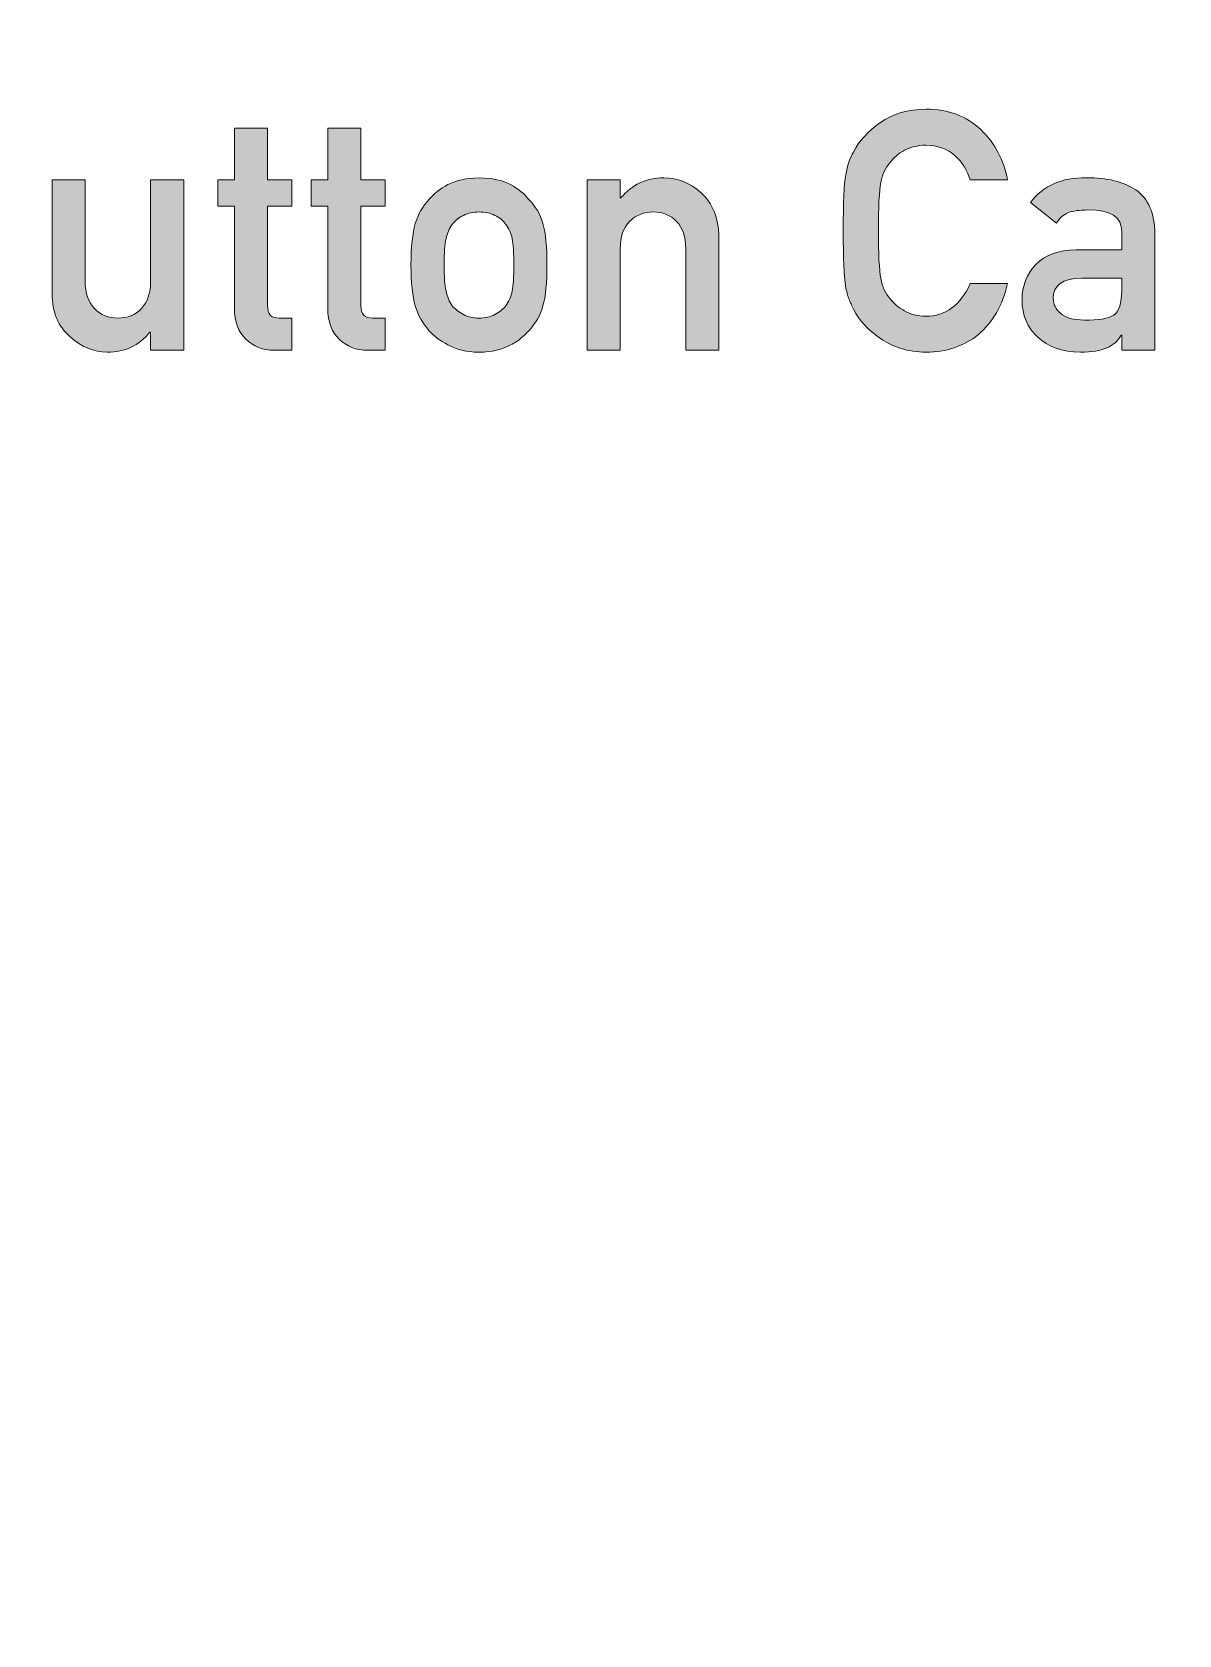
# Model space of a CAD drawing. Header units: inches. Extents: x -8 to 219, y 60 to 237.
# Drawn here: x 33.05 to 47.5, y 80.19 to 100.38 of the extents above; entities that cross this region are included whole.
import ezdxf

# ---------------------------------------------------------------- set-up
doc = ezdxf.new("R2010")
doc.units = ezdxf.units.IN
doc.header["$MEASUREMENT"] = 0
doc.layers.add('Ebene 1', color=7, linetype='Continuous')

# ---------------------------------------------------------------- blocks, each defined once
blk = doc.blocks.new('block 193')
at = {"layer": 'Ebene 1', "lineweight": 0}
blk.add_open_spline([(33.3, 98.516), (33.3, 98.516), (33.717, 98.516), (33.717, 98.516), (33.717, 98.516), (33.717, 97.237), (33.717, 97.237), (33.717, 97.092), (33.756, 96.979), (33.835, 96.898), (33.913, 96.816), (34.012, 96.776), (34.132, 96.776), (34.252, 96.776), (34.35, 96.816), (34.426, 96.898), (34.504, 96.979), (34.542, 97.092), (34.542, 97.237), (34.542, 97.237), (34.542, 98.516), (34.542, 98.516), (34.542, 98.516), (34.959, 98.516), (34.959, 98.516), (34.959, 98.516), (34.959, 96.371), (34.959, 96.371), (34.959, 96.371), (34.542, 96.371), (34.542, 96.371), (34.542, 96.371), (34.542, 96.6), (34.542, 96.6), (34.542, 96.6), (34.534, 96.6), (34.534, 96.6), (34.397, 96.431), (34.218, 96.346), (33.996, 96.346), (33.824, 96.349), (33.669, 96.413), (33.53, 96.54), (33.379, 96.664), (33.303, 96.846), (33.3, 97.089), (33.3, 97.089), (33.3, 98.516), (33.3, 98.516)], degree=3, knots=[0, 0, 0, 0, 1, 1, 1, 2, 2, 2, 3, 3, 3, 4, 4, 4, 5, 5, 5, 6, 6, 6, 7, 7, 7, 8, 8, 8, 9, 9, 9, 10, 10, 10, 11, 11, 11, 12, 12, 12, 13, 13, 13, 14, 14, 14, 15, 15, 15, 16, 16, 16, 16], dxfattribs=at)
blk = doc.blocks.new('block 194')
at = {"layer": 'Ebene 1'}
h = blk.add_hatch(color=112, dxfattribs=at)
h.dxf.hatch_style = 2
edge = h.paths.add_edge_path()
edge.add_spline(control_points=[(33.3, 98.516), (33.3, 98.516), (33.717, 98.516), (33.717, 98.516), (33.717, 98.516), (33.717, 97.237), (33.717, 97.237), (33.717, 97.092), (33.756, 96.979), (33.835, 96.898), (33.913, 96.816), (34.012, 96.776), (34.132, 96.776), (34.252, 96.776), (34.35, 96.816), (34.426, 96.898), (34.504, 96.979), (34.542, 97.092), (34.542, 97.237), (34.542, 97.237), (34.542, 98.516), (34.542, 98.516), (34.542, 98.516), (34.959, 98.516), (34.959, 98.516), (34.959, 98.516), (34.959, 96.371), (34.959, 96.371), (34.959, 96.371), (34.542, 96.371), (34.542, 96.371), (34.542, 96.371), (34.542, 96.6), (34.542, 96.6), (34.542, 96.6), (34.534, 96.6), (34.534, 96.6), (34.397, 96.431), (34.218, 96.346), (33.996, 96.346), (33.824, 96.349), (33.669, 96.413), (33.53, 96.54), (33.379, 96.664), (33.303, 96.846), (33.3, 97.089), (33.3, 97.089), (33.3, 98.516), (33.3, 98.516)], knot_values=[0, 0, 0, 0, 1, 1, 1, 2, 2, 2, 3, 3, 3, 4, 4, 4, 5, 5, 5, 6, 6, 6, 7, 7, 7, 8, 8, 8, 9, 9, 9, 10, 10, 10, 11, 11, 11, 12, 12, 12, 13, 13, 13, 14, 14, 14, 15, 15, 15, 16, 16, 16, 16], degree=3, periodic=1)
at = {"layer": 'Ebene 1', "lineweight": 0}
blk.add_open_spline([(33.3, 98.516), (33.3, 98.516), (33.717, 98.516), (33.717, 98.516), (33.717, 98.516), (33.717, 97.237), (33.717, 97.237), (33.717, 97.092), (33.756, 96.979), (33.835, 96.898), (33.913, 96.816), (34.012, 96.776), (34.132, 96.776), (34.252, 96.776), (34.35, 96.816), (34.426, 96.898), (34.504, 96.979), (34.542, 97.092), (34.542, 97.237), (34.542, 97.237), (34.542, 98.516), (34.542, 98.516), (34.542, 98.516), (34.959, 98.516), (34.959, 98.516), (34.959, 98.516), (34.959, 96.371), (34.959, 96.371), (34.959, 96.371), (34.542, 96.371), (34.542, 96.371), (34.542, 96.371), (34.542, 96.6), (34.542, 96.6), (34.542, 96.6), (34.534, 96.6), (34.534, 96.6), (34.397, 96.431), (34.218, 96.346), (33.996, 96.346), (33.824, 96.349), (33.669, 96.413), (33.53, 96.54), (33.379, 96.664), (33.303, 96.846), (33.3, 97.089), (33.3, 97.089), (33.3, 98.516), (33.3, 98.516)], degree=3, knots=[0, 0, 0, 0, 1, 1, 1, 2, 2, 2, 3, 3, 3, 4, 4, 4, 5, 5, 5, 6, 6, 6, 7, 7, 7, 8, 8, 8, 9, 9, 9, 10, 10, 10, 11, 11, 11, 12, 12, 12, 13, 13, 13, 14, 14, 14, 15, 15, 15, 16, 16, 16, 16], dxfattribs=at)
blk = doc.blocks.new('block 195')
at = {"layer": 'Ebene 1', "lineweight": 0}
blk.add_open_spline([(35.599, 99.17), (35.599, 99.17), (36.016, 99.17), (36.016, 99.17), (36.016, 99.17), (36.016, 98.516), (36.016, 98.516), (36.016, 98.516), (36.32, 98.516), (36.32, 98.516), (36.32, 98.516), (36.32, 98.186), (36.32, 98.186), (36.32, 98.186), (36.016, 98.186), (36.016, 98.186), (36.016, 98.186), (36.016, 96.935), (36.016, 96.935), (36.013, 96.826), (36.062, 96.773), (36.164, 96.776), (36.164, 96.776), (36.32, 96.776), (36.32, 96.776), (36.32, 96.776), (36.32, 96.371), (36.32, 96.371), (36.32, 96.371), (36.102, 96.371), (36.102, 96.371), (35.956, 96.371), (35.836, 96.418), (35.743, 96.511), (35.647, 96.601), (35.599, 96.73), (35.599, 96.899), (35.599, 96.899), (35.599, 98.186), (35.599, 98.186), (35.599, 98.186), (35.389, 98.186), (35.389, 98.186), (35.389, 98.186), (35.389, 98.516), (35.389, 98.516), (35.389, 98.516), (35.599, 98.516), (35.599, 98.516), (35.599, 98.516), (35.599, 99.17), (35.599, 99.17)], degree=3, knots=[0, 0, 0, 0, 1, 1, 1, 2, 2, 2, 3, 3, 3, 4, 4, 4, 5, 5, 5, 6, 6, 6, 7, 7, 7, 8, 8, 8, 9, 9, 9, 10, 10, 10, 11, 11, 11, 12, 12, 12, 13, 13, 13, 14, 14, 14, 15, 15, 15, 16, 16, 16, 17, 17, 17, 17], dxfattribs=at)
blk = doc.blocks.new('block 196')
at = {"layer": 'Ebene 1'}
h = blk.add_hatch(color=112, dxfattribs=at)
h.dxf.hatch_style = 2
edge = h.paths.add_edge_path()
edge.add_spline(control_points=[(35.599, 99.17), (35.599, 99.17), (36.016, 99.17), (36.016, 99.17), (36.016, 99.17), (36.016, 98.516), (36.016, 98.516), (36.016, 98.516), (36.32, 98.516), (36.32, 98.516), (36.32, 98.516), (36.32, 98.186), (36.32, 98.186), (36.32, 98.186), (36.016, 98.186), (36.016, 98.186), (36.016, 98.186), (36.016, 96.935), (36.016, 96.935), (36.013, 96.826), (36.062, 96.773), (36.164, 96.776), (36.164, 96.776), (36.32, 96.776), (36.32, 96.776), (36.32, 96.776), (36.32, 96.371), (36.32, 96.371), (36.32, 96.371), (36.102, 96.371), (36.102, 96.371), (35.956, 96.371), (35.836, 96.418), (35.743, 96.511), (35.647, 96.601), (35.599, 96.73), (35.599, 96.899), (35.599, 96.899), (35.599, 98.186), (35.599, 98.186), (35.599, 98.186), (35.389, 98.186), (35.389, 98.186), (35.389, 98.186), (35.389, 98.516), (35.389, 98.516), (35.389, 98.516), (35.599, 98.516), (35.599, 98.516), (35.599, 98.516), (35.599, 99.17), (35.599, 99.17)], knot_values=[0, 0, 0, 0, 1, 1, 1, 2, 2, 2, 3, 3, 3, 4, 4, 4, 5, 5, 5, 6, 6, 6, 7, 7, 7, 8, 8, 8, 9, 9, 9, 10, 10, 10, 11, 11, 11, 12, 12, 12, 13, 13, 13, 14, 14, 14, 15, 15, 15, 16, 16, 16, 17, 17, 17, 17], degree=3, periodic=1)
at = {"layer": 'Ebene 1', "lineweight": 0}
blk.add_open_spline([(35.599, 99.17), (35.599, 99.17), (36.016, 99.17), (36.016, 99.17), (36.016, 99.17), (36.016, 98.516), (36.016, 98.516), (36.016, 98.516), (36.32, 98.516), (36.32, 98.516), (36.32, 98.516), (36.32, 98.186), (36.32, 98.186), (36.32, 98.186), (36.016, 98.186), (36.016, 98.186), (36.016, 98.186), (36.016, 96.935), (36.016, 96.935), (36.013, 96.826), (36.062, 96.773), (36.164, 96.776), (36.164, 96.776), (36.32, 96.776), (36.32, 96.776), (36.32, 96.776), (36.32, 96.371), (36.32, 96.371), (36.32, 96.371), (36.102, 96.371), (36.102, 96.371), (35.956, 96.371), (35.836, 96.418), (35.743, 96.511), (35.647, 96.601), (35.599, 96.73), (35.599, 96.899), (35.599, 96.899), (35.599, 98.186), (35.599, 98.186), (35.599, 98.186), (35.389, 98.186), (35.389, 98.186), (35.389, 98.186), (35.389, 98.516), (35.389, 98.516), (35.389, 98.516), (35.599, 98.516), (35.599, 98.516), (35.599, 98.516), (35.599, 99.17), (35.599, 99.17)], degree=3, knots=[0, 0, 0, 0, 1, 1, 1, 2, 2, 2, 3, 3, 3, 4, 4, 4, 5, 5, 5, 6, 6, 6, 7, 7, 7, 8, 8, 8, 9, 9, 9, 10, 10, 10, 11, 11, 11, 12, 12, 12, 13, 13, 13, 14, 14, 14, 15, 15, 15, 16, 16, 16, 17, 17, 17, 17], dxfattribs=at)
blk = doc.blocks.new('block 197')
at = {"layer": 'Ebene 1', "lineweight": 0}
blk.add_open_spline([(36.775, 99.17), (36.775, 99.17), (37.192, 99.17), (37.192, 99.17), (37.192, 99.17), (37.192, 98.516), (37.192, 98.516), (37.192, 98.516), (37.496, 98.516), (37.496, 98.516), (37.496, 98.516), (37.496, 98.186), (37.496, 98.186), (37.496, 98.186), (37.192, 98.186), (37.192, 98.186), (37.192, 98.186), (37.192, 96.935), (37.192, 96.935), (37.189, 96.826), (37.239, 96.773), (37.34, 96.776), (37.34, 96.776), (37.496, 96.776), (37.496, 96.776), (37.496, 96.776), (37.496, 96.371), (37.496, 96.371), (37.496, 96.371), (37.278, 96.371), (37.278, 96.371), (37.132, 96.371), (37.012, 96.418), (36.919, 96.511), (36.823, 96.601), (36.775, 96.73), (36.775, 96.899), (36.775, 96.899), (36.775, 98.186), (36.775, 98.186), (36.775, 98.186), (36.565, 98.186), (36.565, 98.186), (36.565, 98.186), (36.565, 98.516), (36.565, 98.516), (36.565, 98.516), (36.775, 98.516), (36.775, 98.516), (36.775, 98.516), (36.775, 99.17), (36.775, 99.17)], degree=3, knots=[0, 0, 0, 0, 1, 1, 1, 2, 2, 2, 3, 3, 3, 4, 4, 4, 5, 5, 5, 6, 6, 6, 7, 7, 7, 8, 8, 8, 9, 9, 9, 10, 10, 10, 11, 11, 11, 12, 12, 12, 13, 13, 13, 14, 14, 14, 15, 15, 15, 16, 16, 16, 17, 17, 17, 17], dxfattribs=at)
blk = doc.blocks.new('block 198')
at = {"layer": 'Ebene 1'}
h = blk.add_hatch(color=112, dxfattribs=at)
h.dxf.hatch_style = 2
edge = h.paths.add_edge_path()
edge.add_spline(control_points=[(36.775, 99.17), (36.775, 99.17), (37.192, 99.17), (37.192, 99.17), (37.192, 99.17), (37.192, 98.516), (37.192, 98.516), (37.192, 98.516), (37.496, 98.516), (37.496, 98.516), (37.496, 98.516), (37.496, 98.186), (37.496, 98.186), (37.496, 98.186), (37.192, 98.186), (37.192, 98.186), (37.192, 98.186), (37.192, 96.935), (37.192, 96.935), (37.189, 96.826), (37.239, 96.773), (37.34, 96.776), (37.34, 96.776), (37.496, 96.776), (37.496, 96.776), (37.496, 96.776), (37.496, 96.371), (37.496, 96.371), (37.496, 96.371), (37.278, 96.371), (37.278, 96.371), (37.132, 96.371), (37.012, 96.418), (36.919, 96.511), (36.823, 96.601), (36.775, 96.73), (36.775, 96.899), (36.775, 96.899), (36.775, 98.186), (36.775, 98.186), (36.775, 98.186), (36.565, 98.186), (36.565, 98.186), (36.565, 98.186), (36.565, 98.516), (36.565, 98.516), (36.565, 98.516), (36.775, 98.516), (36.775, 98.516), (36.775, 98.516), (36.775, 99.17), (36.775, 99.17)], knot_values=[0, 0, 0, 0, 1, 1, 1, 2, 2, 2, 3, 3, 3, 4, 4, 4, 5, 5, 5, 6, 6, 6, 7, 7, 7, 8, 8, 8, 9, 9, 9, 10, 10, 10, 11, 11, 11, 12, 12, 12, 13, 13, 13, 14, 14, 14, 15, 15, 15, 16, 16, 16, 17, 17, 17, 17], degree=3, periodic=1)
at = {"layer": 'Ebene 1', "lineweight": 0}
blk.add_open_spline([(36.775, 99.17), (36.775, 99.17), (37.192, 99.17), (37.192, 99.17), (37.192, 99.17), (37.192, 98.516), (37.192, 98.516), (37.192, 98.516), (37.496, 98.516), (37.496, 98.516), (37.496, 98.516), (37.496, 98.186), (37.496, 98.186), (37.496, 98.186), (37.192, 98.186), (37.192, 98.186), (37.192, 98.186), (37.192, 96.935), (37.192, 96.935), (37.189, 96.826), (37.239, 96.773), (37.34, 96.776), (37.34, 96.776), (37.496, 96.776), (37.496, 96.776), (37.496, 96.776), (37.496, 96.371), (37.496, 96.371), (37.496, 96.371), (37.278, 96.371), (37.278, 96.371), (37.132, 96.371), (37.012, 96.418), (36.919, 96.511), (36.823, 96.601), (36.775, 96.73), (36.775, 96.899), (36.775, 96.899), (36.775, 98.186), (36.775, 98.186), (36.775, 98.186), (36.565, 98.186), (36.565, 98.186), (36.565, 98.186), (36.565, 98.516), (36.565, 98.516), (36.565, 98.516), (36.775, 98.516), (36.775, 98.516), (36.775, 98.516), (36.775, 99.17), (36.775, 99.17)], degree=3, knots=[0, 0, 0, 0, 1, 1, 1, 2, 2, 2, 3, 3, 3, 4, 4, 4, 5, 5, 5, 6, 6, 6, 7, 7, 7, 8, 8, 8, 9, 9, 9, 10, 10, 10, 11, 11, 11, 12, 12, 12, 13, 13, 13, 14, 14, 14, 15, 15, 15, 16, 16, 16, 17, 17, 17, 17], dxfattribs=at)
blk = doc.blocks.new('block 199')
at = {"layer": 'Ebene 1', "lineweight": 0}
blk.add_open_spline([(37.823, 97.446), (37.823, 97.672), (37.841, 97.846), (37.877, 97.967), (37.914, 98.086), (37.972, 98.186), (38.049, 98.268), (38.106, 98.339), (38.186, 98.403), (38.289, 98.459), (38.391, 98.512), (38.521, 98.54), (38.68, 98.543), (38.844, 98.54), (38.977, 98.512), (39.078, 98.458), (39.178, 98.402), (39.256, 98.338), (39.31, 98.266), (39.393, 98.185), (39.451, 98.085), (39.486, 97.966), (39.519, 97.845), (39.536, 97.672), (39.536, 97.446), (39.536, 97.22), (39.519, 97.047), (39.486, 96.929), (39.451, 96.81), (39.392, 96.708), (39.31, 96.621), (39.283, 96.589), (39.25, 96.558), (39.212, 96.528), (39.177, 96.493), (39.132, 96.464), (39.078, 96.439), (38.976, 96.38), (38.843, 96.349), (38.679, 96.346), (38.52, 96.349), (38.39, 96.38), (38.289, 96.439), (38.186, 96.493), (38.106, 96.553), (38.049, 96.621), (37.972, 96.708), (37.914, 96.81), (37.877, 96.929), (37.841, 97.047), (37.823, 97.22), (37.823, 97.446)], degree=3, knots=[0, 0, 0, 0, 1, 1, 1, 2, 2, 2, 3, 3, 3, 4, 4, 4, 5, 5, 5, 6, 6, 6, 7, 7, 7, 8, 8, 8, 9, 9, 9, 10, 10, 10, 11, 11, 11, 12, 12, 12, 13, 13, 13, 14, 14, 14, 15, 15, 15, 16, 16, 16, 17, 17, 17, 17], dxfattribs=at)
blk = doc.blocks.new('block 200')
at = {"layer": 'Ebene 1', "lineweight": 0}
blk.add_open_spline([(39.119, 97.441), (39.119, 97.595), (39.112, 97.707), (39.099, 97.778), (39.085, 97.845), (39.058, 97.905), (39.016, 97.956), (38.986, 98.004), (38.94, 98.042), (38.88, 98.07), (38.822, 98.099), (38.755, 98.113), (38.679, 98.113), (38.608, 98.113), (38.543, 98.099), (38.483, 98.07), (38.425, 98.042), (38.378, 98.004), (38.342, 97.956), (38.306, 97.905), (38.28, 97.845), (38.264, 97.778), (38.248, 97.707), (38.24, 97.596), (38.24, 97.446), (38.24, 97.296), (38.248, 97.187), (38.264, 97.118), (38.28, 97.047), (38.306, 96.985), (38.342, 96.931), (38.378, 96.89), (38.425, 96.853), (38.483, 96.821), (38.543, 96.791), (38.608, 96.776), (38.679, 96.776), (38.755, 96.776), (38.822, 96.791), (38.88, 96.821), (38.94, 96.853), (38.986, 96.89), (39.016, 96.931), (39.058, 96.985), (39.085, 97.047), (39.099, 97.118), (39.112, 97.187), (39.119, 97.295), (39.119, 97.441)], degree=3, knots=[0, 0, 0, 0, 1, 1, 1, 2, 2, 2, 3, 3, 3, 4, 4, 4, 5, 5, 5, 6, 6, 6, 7, 7, 7, 8, 8, 8, 9, 9, 9, 10, 10, 10, 11, 11, 11, 12, 12, 12, 13, 13, 13, 14, 14, 14, 15, 15, 15, 16, 16, 16, 16], dxfattribs=at)
blk = doc.blocks.new('block 201')
at = {"layer": 'Ebene 1'}
h = blk.add_hatch(color=112, dxfattribs=at)
h.dxf.hatch_style = 2
edge = h.paths.add_edge_path()
edge.add_spline(control_points=[(37.823, 97.446), (37.823, 97.672), (37.841, 97.846), (37.877, 97.967), (37.914, 98.086), (37.972, 98.186), (38.049, 98.268), (38.106, 98.339), (38.186, 98.403), (38.289, 98.459), (38.391, 98.512), (38.521, 98.54), (38.68, 98.543), (38.844, 98.54), (38.977, 98.512), (39.078, 98.458), (39.178, 98.402), (39.256, 98.338), (39.31, 98.266), (39.393, 98.185), (39.451, 98.085), (39.486, 97.966), (39.519, 97.845), (39.536, 97.672), (39.536, 97.446), (39.536, 97.22), (39.519, 97.047), (39.486, 96.929), (39.451, 96.81), (39.392, 96.708), (39.31, 96.621), (39.283, 96.589), (39.25, 96.558), (39.212, 96.528), (39.177, 96.493), (39.132, 96.464), (39.078, 96.439), (38.976, 96.38), (38.843, 96.349), (38.679, 96.346), (38.52, 96.349), (38.39, 96.38), (38.289, 96.439), (38.186, 96.493), (38.106, 96.553), (38.049, 96.621), (37.972, 96.708), (37.914, 96.81), (37.877, 96.929), (37.841, 97.047), (37.823, 97.22), (37.823, 97.446)], knot_values=[0, 0, 0, 0, 1, 1, 1, 2, 2, 2, 3, 3, 3, 4, 4, 4, 5, 5, 5, 6, 6, 6, 7, 7, 7, 8, 8, 8, 9, 9, 9, 10, 10, 10, 11, 11, 11, 12, 12, 12, 13, 13, 13, 14, 14, 14, 15, 15, 15, 16, 16, 16, 17, 17, 17, 17], degree=3, periodic=1)
edge = h.paths.add_edge_path()
edge.add_spline(control_points=[(39.119, 97.441), (39.119, 97.595), (39.112, 97.707), (39.099, 97.778), (39.085, 97.845), (39.058, 97.905), (39.016, 97.956), (38.986, 98.004), (38.94, 98.042), (38.88, 98.07), (38.822, 98.099), (38.755, 98.113), (38.679, 98.113), (38.608, 98.113), (38.543, 98.099), (38.483, 98.07), (38.425, 98.042), (38.378, 98.004), (38.342, 97.956), (38.306, 97.905), (38.28, 97.845), (38.264, 97.778), (38.248, 97.707), (38.24, 97.596), (38.24, 97.446), (38.24, 97.296), (38.248, 97.187), (38.264, 97.118), (38.28, 97.047), (38.306, 96.985), (38.342, 96.931), (38.378, 96.89), (38.425, 96.853), (38.483, 96.821), (38.543, 96.791), (38.608, 96.776), (38.679, 96.776), (38.755, 96.776), (38.822, 96.791), (38.88, 96.821), (38.94, 96.853), (38.986, 96.89), (39.016, 96.931), (39.058, 96.985), (39.085, 97.047), (39.099, 97.118), (39.112, 97.187), (39.119, 97.295), (39.119, 97.441)], knot_values=[0, 0, 0, 0, 1, 1, 1, 2, 2, 2, 3, 3, 3, 4, 4, 4, 5, 5, 5, 6, 6, 6, 7, 7, 7, 8, 8, 8, 9, 9, 9, 10, 10, 10, 11, 11, 11, 12, 12, 12, 13, 13, 13, 14, 14, 14, 15, 15, 15, 16, 16, 16, 16], degree=3, periodic=1)
at = {"layer": 'Ebene 1', "lineweight": 0}
for points, knots in [([(37.823, 97.446), (37.823, 97.672), (37.841, 97.846), (37.877, 97.967), (37.914, 98.086), (37.972, 98.186), (38.049, 98.268), (38.106, 98.339), (38.186, 98.403), (38.289, 98.459), (38.391, 98.512), (38.521, 98.54), (38.68, 98.543), (38.844, 98.54), (38.977, 98.512), (39.078, 98.458), (39.178, 98.402), (39.256, 98.338), (39.31, 98.266), (39.393, 98.185), (39.451, 98.085), (39.486, 97.966), (39.519, 97.845), (39.536, 97.672), (39.536, 97.446), (39.536, 97.22), (39.519, 97.047), (39.486, 96.929), (39.451, 96.81), (39.392, 96.708), (39.31, 96.621), (39.283, 96.589), (39.25, 96.558), (39.212, 96.528), (39.177, 96.493), (39.132, 96.464), (39.078, 96.439), (38.976, 96.38), (38.843, 96.349), (38.679, 96.346), (38.52, 96.349), (38.39, 96.38), (38.289, 96.439), (38.186, 96.493), (38.106, 96.553), (38.049, 96.621), (37.972, 96.708), (37.914, 96.81), (37.877, 96.929), (37.841, 97.047), (37.823, 97.22), (37.823, 97.446)], [0, 0, 0, 0, 1, 1, 1, 2, 2, 2, 3, 3, 3, 4, 4, 4, 5, 5, 5, 6, 6, 6, 7, 7, 7, 8, 8, 8, 9, 9, 9, 10, 10, 10, 11, 11, 11, 12, 12, 12, 13, 13, 13, 14, 14, 14, 15, 15, 15, 16, 16, 16, 17, 17, 17, 17]), ([(39.119, 97.441), (39.119, 97.595), (39.112, 97.707), (39.099, 97.778), (39.085, 97.845), (39.058, 97.905), (39.016, 97.956), (38.986, 98.004), (38.94, 98.042), (38.88, 98.07), (38.822, 98.099), (38.755, 98.113), (38.679, 98.113), (38.608, 98.113), (38.543, 98.099), (38.483, 98.07), (38.425, 98.042), (38.378, 98.004), (38.342, 97.956), (38.306, 97.905), (38.28, 97.845), (38.264, 97.778), (38.248, 97.707), (38.24, 97.596), (38.24, 97.446), (38.24, 97.296), (38.248, 97.187), (38.264, 97.118), (38.28, 97.047), (38.306, 96.985), (38.342, 96.931), (38.378, 96.89), (38.425, 96.853), (38.483, 96.821), (38.543, 96.791), (38.608, 96.776), (38.679, 96.776), (38.755, 96.776), (38.822, 96.791), (38.88, 96.821), (38.94, 96.853), (38.986, 96.89), (39.016, 96.931), (39.058, 96.985), (39.085, 97.047), (39.099, 97.118), (39.112, 97.187), (39.119, 97.295), (39.119, 97.441)], [0, 0, 0, 0, 1, 1, 1, 2, 2, 2, 3, 3, 3, 4, 4, 4, 5, 5, 5, 6, 6, 6, 7, 7, 7, 8, 8, 8, 9, 9, 9, 10, 10, 10, 11, 11, 11, 12, 12, 12, 13, 13, 13, 14, 14, 14, 15, 15, 15, 16, 16, 16, 16])]:
    blk.add_open_spline(points, degree=3, knots=knots, dxfattribs=at)
blk = doc.blocks.new('block 202')
at = {"layer": 'Ebene 1', "lineweight": 0}
blk.add_open_spline([(40.043, 98.516), (40.043, 98.516), (40.46, 98.516), (40.46, 98.516), (40.46, 98.516), (40.46, 98.289), (40.46, 98.289), (40.46, 98.289), (40.468, 98.289), (40.468, 98.289), (40.605, 98.458), (40.785, 98.543), (41.008, 98.543), (41.18, 98.543), (41.337, 98.48), (41.48, 98.355), (41.621, 98.228), (41.695, 98.042), (41.702, 97.797), (41.702, 97.797), (41.702, 96.371), (41.702, 96.371), (41.702, 96.371), (41.285, 96.371), (41.285, 96.371), (41.285, 96.371), (41.285, 97.65), (41.285, 97.65), (41.285, 97.8), (41.246, 97.915), (41.169, 97.993), (41.093, 98.073), (40.995, 98.113), (40.875, 98.113), (40.754, 98.113), (40.655, 98.073), (40.578, 97.993), (40.499, 97.915), (40.46, 97.8), (40.46, 97.65), (40.46, 97.65), (40.46, 96.371), (40.46, 96.371), (40.46, 96.371), (40.043, 96.371), (40.043, 96.371), (40.043, 96.371), (40.043, 98.516), (40.043, 98.516)], degree=3, knots=[0, 0, 0, 0, 1, 1, 1, 2, 2, 2, 3, 3, 3, 4, 4, 4, 5, 5, 5, 6, 6, 6, 7, 7, 7, 8, 8, 8, 9, 9, 9, 10, 10, 10, 11, 11, 11, 12, 12, 12, 13, 13, 13, 14, 14, 14, 15, 15, 15, 16, 16, 16, 16], dxfattribs=at)
blk = doc.blocks.new('block 203')
at = {"layer": 'Ebene 1'}
h = blk.add_hatch(color=112, dxfattribs=at)
h.dxf.hatch_style = 2
edge = h.paths.add_edge_path()
edge.add_spline(control_points=[(40.043, 98.516), (40.043, 98.516), (40.46, 98.516), (40.46, 98.516), (40.46, 98.516), (40.46, 98.289), (40.46, 98.289), (40.46, 98.289), (40.468, 98.289), (40.468, 98.289), (40.605, 98.458), (40.785, 98.543), (41.008, 98.543), (41.18, 98.543), (41.337, 98.48), (41.48, 98.355), (41.621, 98.228), (41.695, 98.042), (41.702, 97.797), (41.702, 97.797), (41.702, 96.371), (41.702, 96.371), (41.702, 96.371), (41.285, 96.371), (41.285, 96.371), (41.285, 96.371), (41.285, 97.65), (41.285, 97.65), (41.285, 97.8), (41.246, 97.915), (41.169, 97.993), (41.093, 98.073), (40.995, 98.113), (40.875, 98.113), (40.754, 98.113), (40.655, 98.073), (40.578, 97.993), (40.499, 97.915), (40.46, 97.8), (40.46, 97.65), (40.46, 97.65), (40.46, 96.371), (40.46, 96.371), (40.46, 96.371), (40.043, 96.371), (40.043, 96.371), (40.043, 96.371), (40.043, 98.516), (40.043, 98.516)], knot_values=[0, 0, 0, 0, 1, 1, 1, 2, 2, 2, 3, 3, 3, 4, 4, 4, 5, 5, 5, 6, 6, 6, 7, 7, 7, 8, 8, 8, 9, 9, 9, 10, 10, 10, 11, 11, 11, 12, 12, 12, 13, 13, 13, 14, 14, 14, 15, 15, 15, 16, 16, 16, 16], degree=3, periodic=1)
at = {"layer": 'Ebene 1', "lineweight": 0}
blk.add_open_spline([(40.043, 98.516), (40.043, 98.516), (40.46, 98.516), (40.46, 98.516), (40.46, 98.516), (40.46, 98.289), (40.46, 98.289), (40.46, 98.289), (40.468, 98.289), (40.468, 98.289), (40.605, 98.458), (40.785, 98.543), (41.008, 98.543), (41.18, 98.543), (41.337, 98.48), (41.48, 98.355), (41.621, 98.228), (41.695, 98.042), (41.702, 97.797), (41.702, 97.797), (41.702, 96.371), (41.702, 96.371), (41.702, 96.371), (41.285, 96.371), (41.285, 96.371), (41.285, 96.371), (41.285, 97.65), (41.285, 97.65), (41.285, 97.8), (41.246, 97.915), (41.169, 97.993), (41.093, 98.073), (40.995, 98.113), (40.875, 98.113), (40.754, 98.113), (40.655, 98.073), (40.578, 97.993), (40.499, 97.915), (40.46, 97.8), (40.46, 97.65), (40.46, 97.65), (40.46, 96.371), (40.46, 96.371), (40.46, 96.371), (40.043, 96.371), (40.043, 96.371), (40.043, 96.371), (40.043, 98.516), (40.043, 98.516)], degree=3, knots=[0, 0, 0, 0, 1, 1, 1, 2, 2, 2, 3, 3, 3, 4, 4, 4, 5, 5, 5, 6, 6, 6, 7, 7, 7, 8, 8, 8, 9, 9, 9, 10, 10, 10, 11, 11, 11, 12, 12, 12, 13, 13, 13, 14, 14, 14, 15, 15, 15, 16, 16, 16, 16], dxfattribs=at)
blk = doc.blocks.new('block 204')
at = {"layer": 'Ebene 1', "lineweight": 0}
blk.add_open_spline([(45.338, 97.213), (45.274, 96.933), (45.151, 96.719), (44.971, 96.569), (44.785, 96.42), (44.566, 96.346), (44.312, 96.346), (44.083, 96.351), (43.891, 96.409), (43.738, 96.52), (43.582, 96.626), (43.468, 96.748), (43.398, 96.887), (43.376, 96.933), (43.357, 96.976), (43.339, 97.018), (43.323, 97.06), (43.31, 97.114), (43.299, 97.179), (43.279, 97.3), (43.269, 97.533), (43.269, 97.878), (43.269, 98.228), (43.279, 98.462), (43.3, 98.58), (43.321, 98.699), (43.353, 98.795), (43.398, 98.868), (43.468, 99.007), (43.582, 99.131), (43.738, 99.24), (43.891, 99.35), (44.083, 99.407), (44.313, 99.409), (44.594, 99.407), (44.824, 99.321), (45.001, 99.151), (45.179, 98.981), (45.291, 98.77), (45.338, 98.518), (45.338, 98.518), (44.868, 98.518), (44.868, 98.518), (44.832, 98.639), (44.767, 98.743), (44.672, 98.828), (44.573, 98.91), (44.453, 98.952), (44.311, 98.955), (44.207, 98.952), (44.117, 98.931), (44.042, 98.89), (43.966, 98.849), (43.904, 98.797), (43.858, 98.735), (43.8, 98.67), (43.762, 98.587), (43.743, 98.484), (43.722, 98.377), (43.711, 98.175), (43.711, 97.878), (43.711, 97.581), (43.722, 97.38), (43.743, 97.275), (43.762, 97.17), (43.8, 97.085), (43.858, 97.02), (43.905, 96.958), (43.966, 96.907), (44.042, 96.869), (44.117, 96.823), (44.207, 96.8), (44.311, 96.8), (44.56, 96.8), (44.746, 96.938), (44.869, 97.213), (44.869, 97.213), (45.338, 97.213), (45.338, 97.213)], degree=3, knots=[0, 0, 0, 0, 1, 1, 1, 2, 2, 2, 3, 3, 3, 4, 4, 4, 5, 5, 5, 6, 6, 6, 7, 7, 7, 8, 8, 8, 9, 9, 9, 10, 10, 10, 11, 11, 11, 12, 12, 12, 13, 13, 13, 14, 14, 14, 15, 15, 15, 16, 16, 16, 17, 17, 17, 18, 18, 18, 19, 19, 19, 20, 20, 20, 21, 21, 21, 22, 22, 22, 23, 23, 23, 24, 24, 24, 25, 25, 25, 26, 26, 26, 26], dxfattribs=at)
blk = doc.blocks.new('block 205')
at = {"layer": 'Ebene 1'}
h = blk.add_hatch(color=112, dxfattribs=at)
h.dxf.hatch_style = 2
edge = h.paths.add_edge_path()
edge.add_spline(control_points=[(45.338, 97.213), (45.274, 96.933), (45.151, 96.719), (44.971, 96.569), (44.785, 96.42), (44.566, 96.346), (44.312, 96.346), (44.083, 96.351), (43.891, 96.409), (43.738, 96.52), (43.582, 96.626), (43.468, 96.748), (43.398, 96.887), (43.376, 96.933), (43.357, 96.976), (43.339, 97.018), (43.323, 97.06), (43.31, 97.114), (43.299, 97.179), (43.279, 97.3), (43.269, 97.533), (43.269, 97.878), (43.269, 98.228), (43.279, 98.462), (43.3, 98.58), (43.321, 98.699), (43.353, 98.795), (43.398, 98.868), (43.468, 99.007), (43.582, 99.131), (43.738, 99.24), (43.891, 99.35), (44.083, 99.407), (44.313, 99.409), (44.594, 99.407), (44.824, 99.321), (45.001, 99.151), (45.179, 98.981), (45.291, 98.77), (45.338, 98.518), (45.338, 98.518), (44.868, 98.518), (44.868, 98.518), (44.832, 98.639), (44.767, 98.743), (44.672, 98.828), (44.573, 98.91), (44.453, 98.952), (44.311, 98.955), (44.207, 98.952), (44.117, 98.931), (44.042, 98.89), (43.966, 98.849), (43.904, 98.797), (43.858, 98.735), (43.8, 98.67), (43.762, 98.587), (43.743, 98.484), (43.722, 98.377), (43.711, 98.175), (43.711, 97.878), (43.711, 97.581), (43.722, 97.38), (43.743, 97.275), (43.762, 97.17), (43.8, 97.085), (43.858, 97.02), (43.905, 96.958), (43.966, 96.907), (44.042, 96.869), (44.117, 96.823), (44.207, 96.8), (44.311, 96.8), (44.56, 96.8), (44.746, 96.938), (44.869, 97.213), (44.869, 97.213), (45.338, 97.213), (45.338, 97.213)], knot_values=[0, 0, 0, 0, 1, 1, 1, 2, 2, 2, 3, 3, 3, 4, 4, 4, 5, 5, 5, 6, 6, 6, 7, 7, 7, 8, 8, 8, 9, 9, 9, 10, 10, 10, 11, 11, 11, 12, 12, 12, 13, 13, 13, 14, 14, 14, 15, 15, 15, 16, 16, 16, 17, 17, 17, 18, 18, 18, 19, 19, 19, 20, 20, 20, 21, 21, 21, 22, 22, 22, 23, 23, 23, 24, 24, 24, 25, 25, 25, 26, 26, 26, 26], degree=3, periodic=1)
at = {"layer": 'Ebene 1', "lineweight": 0}
blk.add_open_spline([(45.338, 97.213), (45.274, 96.933), (45.151, 96.719), (44.971, 96.569), (44.785, 96.42), (44.566, 96.346), (44.312, 96.346), (44.083, 96.351), (43.891, 96.409), (43.738, 96.52), (43.582, 96.626), (43.468, 96.748), (43.398, 96.887), (43.376, 96.933), (43.357, 96.976), (43.339, 97.018), (43.323, 97.06), (43.31, 97.114), (43.299, 97.179), (43.279, 97.3), (43.269, 97.533), (43.269, 97.878), (43.269, 98.228), (43.279, 98.462), (43.3, 98.58), (43.321, 98.699), (43.353, 98.795), (43.398, 98.868), (43.468, 99.007), (43.582, 99.131), (43.738, 99.24), (43.891, 99.35), (44.083, 99.407), (44.313, 99.409), (44.594, 99.407), (44.824, 99.321), (45.001, 99.151), (45.179, 98.981), (45.291, 98.77), (45.338, 98.518), (45.338, 98.518), (44.868, 98.518), (44.868, 98.518), (44.832, 98.639), (44.767, 98.743), (44.672, 98.828), (44.573, 98.91), (44.453, 98.952), (44.311, 98.955), (44.207, 98.952), (44.117, 98.931), (44.042, 98.89), (43.966, 98.849), (43.904, 98.797), (43.858, 98.735), (43.8, 98.67), (43.762, 98.587), (43.743, 98.484), (43.722, 98.377), (43.711, 98.175), (43.711, 97.878), (43.711, 97.581), (43.722, 97.38), (43.743, 97.275), (43.762, 97.17), (43.8, 97.085), (43.858, 97.02), (43.905, 96.958), (43.966, 96.907), (44.042, 96.869), (44.117, 96.823), (44.207, 96.8), (44.311, 96.8), (44.56, 96.8), (44.746, 96.938), (44.869, 97.213), (44.869, 97.213), (45.338, 97.213), (45.338, 97.213)], degree=3, knots=[0, 0, 0, 0, 1, 1, 1, 2, 2, 2, 3, 3, 3, 4, 4, 4, 5, 5, 5, 6, 6, 6, 7, 7, 7, 8, 8, 8, 9, 9, 9, 10, 10, 10, 11, 11, 11, 12, 12, 12, 13, 13, 13, 14, 14, 14, 15, 15, 15, 16, 16, 16, 17, 17, 17, 18, 18, 18, 19, 19, 19, 20, 20, 20, 21, 21, 21, 22, 22, 22, 23, 23, 23, 24, 24, 24, 25, 25, 25, 26, 26, 26, 26], dxfattribs=at)
blk = doc.blocks.new('block 206')
at = {"layer": 'Ebene 1', "lineweight": 0}
blk.add_open_spline([(46.777, 96.561), (46.777, 96.561), (46.769, 96.561), (46.769, 96.561), (46.731, 96.488), (46.67, 96.434), (46.589, 96.4), (46.509, 96.364), (46.398, 96.346), (46.257, 96.346), (46.025, 96.349), (45.846, 96.412), (45.721, 96.536), (45.588, 96.657), (45.522, 96.812), (45.522, 97.001), (45.522, 97.182), (45.58, 97.331), (45.695, 97.45), (45.809, 97.571), (45.977, 97.633), (46.199, 97.636), (46.199, 97.636), (46.777, 97.636), (46.777, 97.636), (46.777, 97.636), (46.777, 97.862), (46.777, 97.862), (46.78, 98.052), (46.638, 98.144), (46.351, 98.138), (46.247, 98.138), (46.165, 98.127), (46.105, 98.105), (46.042, 98.079), (45.992, 98.034), (45.956, 97.972), (45.956, 97.972), (45.628, 98.231), (45.628, 98.231), (45.787, 98.444), (46.021, 98.549), (46.33, 98.543), (46.591, 98.546), (46.8, 98.495), (46.956, 98.39), (47.112, 98.283), (47.192, 98.098), (47.194, 97.836), (47.194, 97.836), (47.194, 96.371), (47.194, 96.371), (47.194, 96.371), (46.777, 96.371), (46.777, 96.371), (46.777, 96.371), (46.777, 96.561), (46.777, 96.561)], degree=3, knots=[0, 0, 0, 0, 1, 1, 1, 2, 2, 2, 3, 3, 3, 4, 4, 4, 5, 5, 5, 6, 6, 6, 7, 7, 7, 8, 8, 8, 9, 9, 9, 10, 10, 10, 11, 11, 11, 12, 12, 12, 13, 13, 13, 14, 14, 14, 15, 15, 15, 16, 16, 16, 17, 17, 17, 18, 18, 18, 19, 19, 19, 19], dxfattribs=at)
blk = doc.blocks.new('block 207')
at = {"layer": 'Ebene 1', "lineweight": 0}
blk.add_open_spline([(46.777, 97.28), (46.777, 97.28), (46.276, 97.28), (46.276, 97.28), (46.032, 97.275), (45.912, 97.189), (45.915, 97.022), (45.915, 96.949), (45.946, 96.887), (46.009, 96.836), (46.069, 96.779), (46.169, 96.751), (46.308, 96.751), (46.483, 96.748), (46.607, 96.769), (46.679, 96.815), (46.744, 96.86), (46.777, 96.964), (46.777, 97.125), (46.777, 97.125), (46.777, 97.28), (46.777, 97.28)], degree=3, knots=[0, 0, 0, 0, 1, 1, 1, 2, 2, 2, 3, 3, 3, 4, 4, 4, 5, 5, 5, 6, 6, 6, 7, 7, 7, 7], dxfattribs=at)
blk = doc.blocks.new('block 208')
at = {"layer": 'Ebene 1'}
h = blk.add_hatch(color=112, dxfattribs=at)
h.dxf.hatch_style = 2
edge = h.paths.add_edge_path()
edge.add_spline(control_points=[(46.777, 96.561), (46.777, 96.561), (46.769, 96.561), (46.769, 96.561), (46.731, 96.488), (46.67, 96.434), (46.589, 96.4), (46.509, 96.364), (46.398, 96.346), (46.257, 96.346), (46.025, 96.349), (45.846, 96.412), (45.721, 96.536), (45.588, 96.657), (45.522, 96.812), (45.522, 97.001), (45.522, 97.182), (45.58, 97.331), (45.695, 97.45), (45.809, 97.571), (45.977, 97.633), (46.199, 97.636), (46.199, 97.636), (46.777, 97.636), (46.777, 97.636), (46.777, 97.636), (46.777, 97.862), (46.777, 97.862), (46.78, 98.052), (46.638, 98.144), (46.351, 98.138), (46.247, 98.138), (46.165, 98.127), (46.105, 98.105), (46.042, 98.079), (45.992, 98.034), (45.956, 97.972), (45.956, 97.972), (45.628, 98.231), (45.628, 98.231), (45.787, 98.444), (46.021, 98.549), (46.33, 98.543), (46.591, 98.546), (46.8, 98.495), (46.956, 98.39), (47.112, 98.283), (47.192, 98.098), (47.194, 97.836), (47.194, 97.836), (47.194, 96.371), (47.194, 96.371), (47.194, 96.371), (46.777, 96.371), (46.777, 96.371), (46.777, 96.371), (46.777, 96.561), (46.777, 96.561)], knot_values=[0, 0, 0, 0, 1, 1, 1, 2, 2, 2, 3, 3, 3, 4, 4, 4, 5, 5, 5, 6, 6, 6, 7, 7, 7, 8, 8, 8, 9, 9, 9, 10, 10, 10, 11, 11, 11, 12, 12, 12, 13, 13, 13, 14, 14, 14, 15, 15, 15, 16, 16, 16, 17, 17, 17, 18, 18, 18, 19, 19, 19, 19], degree=3, periodic=1)
edge = h.paths.add_edge_path()
edge.add_spline(control_points=[(46.777, 97.28), (46.777, 97.28), (46.276, 97.28), (46.276, 97.28), (46.032, 97.275), (45.912, 97.189), (45.915, 97.022), (45.915, 96.949), (45.946, 96.887), (46.009, 96.836), (46.069, 96.779), (46.169, 96.751), (46.308, 96.751), (46.483, 96.748), (46.607, 96.769), (46.679, 96.815), (46.744, 96.86), (46.777, 96.964), (46.777, 97.125), (46.777, 97.125), (46.777, 97.28), (46.777, 97.28)], knot_values=[0, 0, 0, 0, 1, 1, 1, 2, 2, 2, 3, 3, 3, 4, 4, 4, 5, 5, 5, 6, 6, 6, 7, 7, 7, 7], degree=3, periodic=1)
at = {"layer": 'Ebene 1', "lineweight": 0}
for points, knots in [([(46.777, 96.561), (46.777, 96.561), (46.769, 96.561), (46.769, 96.561), (46.731, 96.488), (46.67, 96.434), (46.589, 96.4), (46.509, 96.364), (46.398, 96.346), (46.257, 96.346), (46.025, 96.349), (45.846, 96.412), (45.721, 96.536), (45.588, 96.657), (45.522, 96.812), (45.522, 97.001), (45.522, 97.182), (45.58, 97.331), (45.695, 97.45), (45.809, 97.571), (45.977, 97.633), (46.199, 97.636), (46.199, 97.636), (46.777, 97.636), (46.777, 97.636), (46.777, 97.636), (46.777, 97.862), (46.777, 97.862), (46.78, 98.052), (46.638, 98.144), (46.351, 98.138), (46.247, 98.138), (46.165, 98.127), (46.105, 98.105), (46.042, 98.079), (45.992, 98.034), (45.956, 97.972), (45.956, 97.972), (45.628, 98.231), (45.628, 98.231), (45.787, 98.444), (46.021, 98.549), (46.33, 98.543), (46.591, 98.546), (46.8, 98.495), (46.956, 98.39), (47.112, 98.283), (47.192, 98.098), (47.194, 97.836), (47.194, 97.836), (47.194, 96.371), (47.194, 96.371), (47.194, 96.371), (46.777, 96.371), (46.777, 96.371), (46.777, 96.371), (46.777, 96.561), (46.777, 96.561)], [0, 0, 0, 0, 1, 1, 1, 2, 2, 2, 3, 3, 3, 4, 4, 4, 5, 5, 5, 6, 6, 6, 7, 7, 7, 8, 8, 8, 9, 9, 9, 10, 10, 10, 11, 11, 11, 12, 12, 12, 13, 13, 13, 14, 14, 14, 15, 15, 15, 16, 16, 16, 17, 17, 17, 18, 18, 18, 19, 19, 19, 19]), ([(46.777, 97.28), (46.777, 97.28), (46.276, 97.28), (46.276, 97.28), (46.032, 97.275), (45.912, 97.189), (45.915, 97.022), (45.915, 96.949), (45.946, 96.887), (46.009, 96.836), (46.069, 96.779), (46.169, 96.751), (46.308, 96.751), (46.483, 96.748), (46.607, 96.769), (46.679, 96.815), (46.744, 96.86), (46.777, 96.964), (46.777, 97.125), (46.777, 97.125), (46.777, 97.28), (46.777, 97.28)], [0, 0, 0, 0, 1, 1, 1, 2, 2, 2, 3, 3, 3, 4, 4, 4, 5, 5, 5, 6, 6, 6, 7, 7, 7, 7])]:
    blk.add_open_spline(points, degree=3, knots=knots, dxfattribs=at)
blk = doc.blocks.new('block 212')
at = {"layer": 'Ebene 1', "color": 1, "lineweight": 9}
blk.add_open_spline([(104.791, 59.994), (104.791, 59.994), (104.791, 113.844), (104.791, 113.844), (104.791, 113.844), (99.393, 113.844), (99.393, 113.844), (99.393, 113.844), (97.136, 110.034), (97.136, 110.034), (98.221, 108.948), (98.88, 107.395), (98.74, 105.7), (98.509, 102.931), (96.168, 100.719), (93.391, 100.652), (90.295, 100.577), (87.752, 103.074), (87.752, 106.153), (87.752, 107.67), (88.352, 109.046), (89.375, 110.034), (89.375, 110.034), (87.094, 113.844), (87.094, 113.844), (87.094, 113.844), (74.048, 113.844), (74.048, 113.844), (74.048, 113.844), (74.048, 121.794), (74.048, 121.794), (74.048, 121.794), (60.048, 121.794), (60.048, 121.794), (58.39, 121.794), (57.043, 123.136), (57.037, 124.794), (57.037, 124.794), (57.037, 124.794), (57.037, 124.794), (57.037, 124.794), (47.037, 124.794), (47.037, 124.794), (47.037, 124.794), (47.037, 133.794), (47.037, 133.794), (47.037, 133.794), (57.037, 133.794), (57.037, 133.794), (57.037, 133.794), (57.037, 133.794), (57.037, 133.794), (57.043, 135.453), (58.39, 136.794), (60.048, 136.794), (60.048, 136.794), (74.048, 136.794), (74.048, 136.794), (74.048, 136.794), (74.048, 140.764), (74.048, 140.764), (74.048, 140.764), (-8.27, 140.764), (-8.27, 140.764), (-8.27, 140.764), (-8.27, 59.994), (-8.27, 59.994), (-8.27, 59.994), (70.548, 59.994), (70.548, 59.994), (70.548, 59.994), (104.791, 59.994), (104.791, 59.994)], degree=3, knots=[0, 0, 0, 0, 1, 1, 1, 2, 2, 2, 3, 3, 3, 4, 4, 4, 5, 5, 5, 6, 6, 6, 7, 7, 7, 8, 8, 8, 9, 9, 9, 10, 10, 10, 11, 11, 11, 12, 12, 12, 13, 13, 13, 14, 14, 14, 15, 15, 15, 16, 16, 16, 17, 17, 17, 18, 18, 18, 19, 19, 19, 20, 20, 20, 21, 21, 21, 22, 22, 22, 23, 23, 23, 24, 24, 24, 24], dxfattribs=at)

msp = doc.modelspace()

# ---------------------------------------------------------------- block references
at = {"layer": 'Ebene 1'}
for name in ['block 212', 'block 204', 'block 205', 'block 195', 'block 196', 'block 197', 'block 198', 'block 199', 'block 201', 'block 202', 'block 203', 'block 206', 'block 208', 'block 193', 'block 194', 'block 200', 'block 207']:
    msp.add_blockref(name, (0, 0), dxfattribs=at)

doc.saveas('drawing.dxf')
